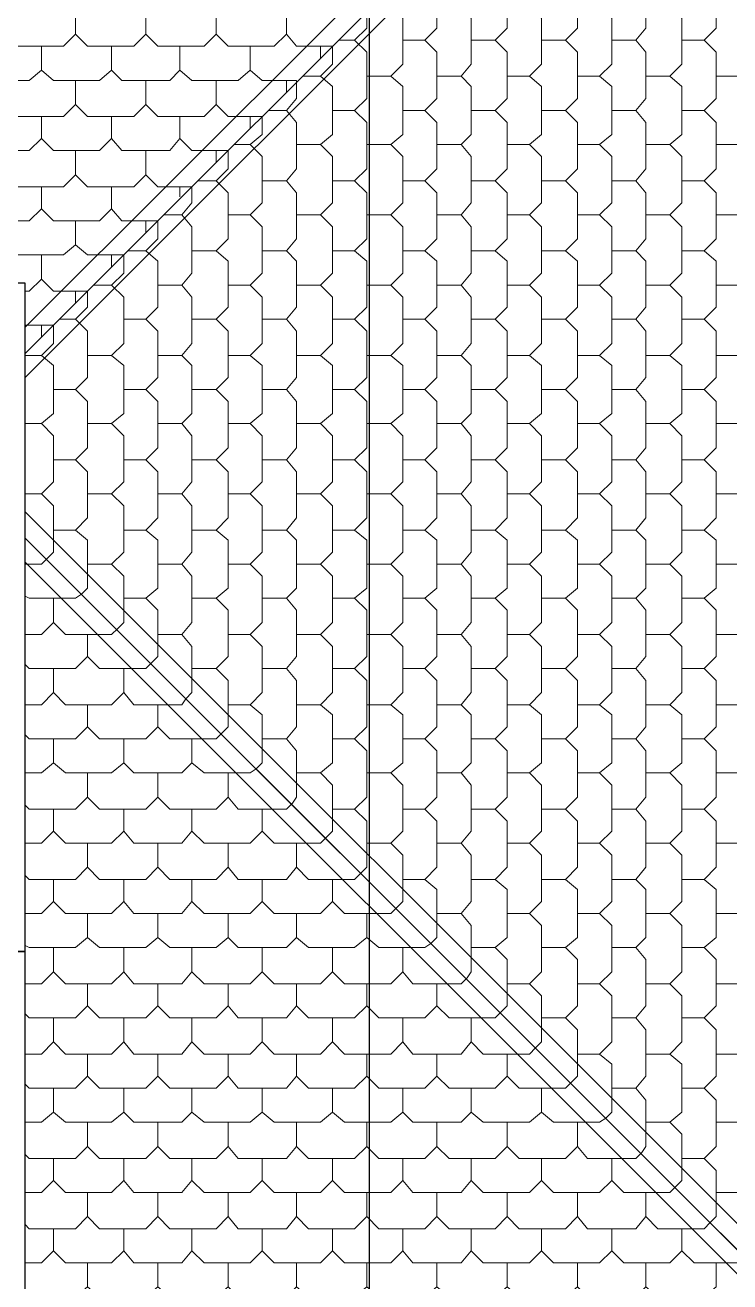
# Model space of a CAD drawing. Header units: millimetres. Extents: x -59 to 47, y 152 to 919.
# Drawn here: x 7.76 to 12.26, y 602.85 to 610.87 of the extents above; entities that cross this region are included whole.
import ezdxf

# ---------------------------------------------------------------- set-up
doc = ezdxf.new("R2010")
doc.units = ezdxf.units.MM
doc.layers.add('PDF_014408$BL-ROOF', color=7, linetype='Continuous')
doc.layers.add('PDF_014408$WA-EXT', color=7, linetype='Continuous')

msp = doc.modelspace()

# ---------------------------------------------------------------- linework, layer by layer
msp.add_line((9.9591, 470.7732), (9.9591, 662.3179))
at = {"layer": 'PDF_014408$BL-ROOF', "lineweight": 9}
for points in [[(-49.6944, 617.6501), (-40.2316, 608.1873), (-32.5383, 608.1873), (-32.5383, 615.7909), (-9.4968, 615.7909), (-9.4968, 609.2259), (7.7619, 609.2259), (7.7619, 608.7771), (16.6349, 617.6501)], [(16.6349, 617.6501), (7.7619, 608.7771), (7.7619, 607.5975), (16.6349, 598.7245)], [(16.6349, 598.7245), (7.7619, 607.5975), (7.7619, 604.9561), (7.7619, 598.7245)]]:
    msp.add_lwpolyline(points, close=True, dxfattribs=at)
for points in [[(7.7619, 608.9438), (16.481, 617.6501)], [(7.7619, 608.6232), (16.6349, 617.4962)], [(10.3136, 610.7774), (10.3905, 610.8543), (10.3905, 611.1492), (10.3136, 611.2262), (10.211, 611.2262)], [(10.7623, 610.7774), (10.8393, 610.8543), (10.8393, 611.1492), (10.7623, 611.2262), (10.6085, 611.2262)], [(11.2111, 610.7774), (11.2881, 610.8543), (11.2881, 611.1492), (11.2111, 611.2262), (11.0573, 611.2262)], [(11.6599, 610.7774), (11.724, 610.8543), (11.724, 611.1492), (11.6599, 611.2262), (11.506, 611.2262)], [(12.0959, 610.7774), (12.1728, 610.8543), (12.1728, 611.1492), (12.0959, 611.2262), (11.9548, 611.2262)], [(9.6468, 611.0338), (9.7237, 610.9569), (9.9417, 610.9569), (9.9417, 610.8543), (9.8648, 610.7774)], [(10.0956, 610.5466), (10.1725, 610.6235), (10.1725, 610.9184), (10.0956, 610.9954), (9.9802, 610.9954)], [(10.5444, 610.5466), (10.6085, 610.6235), (10.6085, 610.9184), (10.5444, 610.9954), (10.3905, 610.9954)], [(10.9803, 610.5466), (11.0573, 610.6235), (11.0573, 610.9184), (10.9803, 610.9954), (10.8393, 610.9954)], [(11.4291, 610.5466), (11.506, 610.6235), (11.506, 610.9184), (11.4291, 610.9954), (11.2881, 610.9954)], [(11.8779, 610.5466), (11.9548, 610.6235), (11.9548, 610.9184), (11.8779, 610.9954), (11.724, 610.9954)], [(7.6337, 610.8158), (7.7107, 610.7389), (8.0056, 610.7389), (8.0825, 610.8158), (8.0825, 610.9569)], [(8.0825, 610.8158), (8.1594, 610.7389), (8.4543, 610.7389), (8.5313, 610.8158), (8.5313, 610.9569)], [(8.5313, 610.8158), (8.6082, 610.7389), (8.9031, 610.7389), (8.9801, 610.8158), (8.9801, 610.9569)], [(8.9801, 610.8158), (9.057, 610.7389), (9.3519, 610.7389), (9.4288, 610.8158), (9.4288, 610.9569)], [(9.4288, 610.8158), (9.4929, 610.7389), (9.7237, 610.7389), (9.7237, 610.6235), (9.6468, 610.5466)], [(9.8648, 610.3286), (9.9417, 610.4055), (9.9417, 610.7004), (9.8648, 610.7774), (9.7622, 610.7774)], [(10.3136, 610.3286), (10.3905, 610.4055), (10.3905, 610.7004), (10.3136, 610.7774), (10.1725, 610.7774)], [(10.7623, 610.3286), (10.8393, 610.4055), (10.8393, 610.7004), (10.7623, 610.7774), (10.6085, 610.7774)], [(11.2111, 610.3286), (11.2881, 610.4055), (11.2881, 610.7004), (11.2111, 610.7774), (11.0573, 610.7774)], [(11.6599, 610.3286), (11.724, 610.4055), (11.724, 610.7004), (11.6599, 610.7774), (11.506, 610.7774)], [(12.0959, 610.3286), (12.1728, 610.4055), (12.1728, 610.7004), (12.0959, 610.7774), (11.9548, 610.7774)], [(7.4157, 610.585), (7.4927, 610.5209), (7.7876, 610.5209), (7.8645, 610.585), (7.8645, 610.7389)], [(7.8645, 610.585), (7.9415, 610.5209), (8.2364, 610.5209), (8.3133, 610.585), (8.3133, 610.7389)], [(8.3133, 610.585), (8.3774, 610.5209), (8.6851, 610.5209), (8.7493, 610.585), (8.7493, 610.7389)], [(8.7493, 610.585), (8.8262, 610.5209), (9.1211, 610.5209), (9.198, 610.585), (9.198, 610.7389)], [(9.6468, 610.662), (9.6468, 610.7389)], [(7.6337, 610.3671), (7.7107, 610.2901), (8.0056, 610.2901), (8.0825, 610.3671), (8.0825, 610.5209)], [(8.0825, 610.3671), (8.1594, 610.2901), (8.4543, 610.2901), (8.5313, 610.3671), (8.5313, 610.5209)], [(8.5313, 610.3671), (8.6082, 610.2901), (8.9031, 610.2901), (8.9801, 610.3671), (8.9801, 610.5209)], [(9.198, 610.585), (9.275, 610.5209), (9.4929, 610.5209), (9.4929, 610.4055), (9.4288, 610.3286)], [(9.4288, 610.444), (9.4288, 610.5209)], [(9.6468, 610.1106), (9.7237, 610.1747), (9.7237, 610.4825), (9.6468, 610.5466), (9.5314, 610.5466)], [(10.0956, 610.1106), (10.1725, 610.1747), (10.1725, 610.4825), (10.0956, 610.5466), (9.9417, 610.5466)], [(10.5444, 610.1106), (10.6085, 610.1747), (10.6085, 610.4825), (10.5444, 610.5466), (10.3905, 610.5466)], [(10.9803, 610.1106), (11.0573, 610.1747), (11.0573, 610.4825), (10.9803, 610.5466), (10.8393, 610.5466)], [(11.4291, 610.1106), (11.506, 610.1747), (11.506, 610.4825), (11.4291, 610.5466), (11.2881, 610.5466)], [(11.8779, 610.1106), (11.9548, 610.1747), (11.9548, 610.4825), (11.8779, 610.5466), (11.724, 610.5466)], [(12.3267, 610.1106), (12.4036, 610.1747), (12.4036, 610.4825), (12.3267, 610.5466), (12.1728, 610.5466)], [(8.9801, 610.3671), (9.057, 610.2901), (9.275, 610.2901), (9.275, 610.1747), (9.198, 610.1106)], [(7.4157, 610.1491), (7.4927, 610.0722), (7.7876, 610.0722), (7.8645, 610.1491), (7.8645, 610.2901)], [(7.8645, 610.1491), (7.9415, 610.0722), (8.2364, 610.0722), (8.3133, 610.1491), (8.3133, 610.2901)], [(8.3133, 610.1491), (8.3774, 610.0722), (8.6851, 610.0722), (8.7493, 610.1491), (8.7493, 610.2901)], [(9.198, 610.2132), (9.198, 610.2901)], [(9.4288, 609.8798), (9.4929, 609.9568), (9.4929, 610.2517), (9.4288, 610.3286), (9.3134, 610.3286)], [(9.8648, 609.8798), (9.9417, 609.9568), (9.9417, 610.2517), (9.8648, 610.3286), (9.7237, 610.3286)], [(10.3136, 609.8798), (10.3905, 609.9568), (10.3905, 610.2517), (10.3136, 610.3286), (10.1725, 610.3286)], [(10.7623, 609.8798), (10.8393, 609.9568), (10.8393, 610.2517), (10.7623, 610.3286), (10.6085, 610.3286)], [(11.2111, 609.8798), (11.2881, 609.9568), (11.2881, 610.2517), (11.2111, 610.3286), (11.0573, 610.3286)], [(11.6599, 609.8798), (11.724, 609.9568), (11.724, 610.2517), (11.6599, 610.3286), (11.506, 610.3286)], [(12.0959, 609.8798), (12.1728, 609.9568), (12.1728, 610.2517), (12.0959, 610.3286), (11.9548, 610.3286)], [(8.7493, 610.1491), (8.8262, 610.0722), (9.057, 610.0722), (9.057, 609.9568), (8.9801, 609.8798)], [(9.198, 609.6618), (9.275, 609.7388), (9.275, 610.0337), (9.198, 610.1106), (9.0955, 610.1106)], [(9.6468, 609.6618), (9.7237, 609.7388), (9.7237, 610.0337), (9.6468, 610.1106), (9.4929, 610.1106)], [(10.0956, 609.6618), (10.1725, 609.7388), (10.1725, 610.0337), (10.0956, 610.1106), (9.9417, 610.1106)], [(10.5444, 609.6618), (10.6085, 609.7388), (10.6085, 610.0337), (10.5444, 610.1106), (10.3905, 610.1106)], [(10.9803, 609.6618), (11.0573, 609.7388), (11.0573, 610.0337), (10.9803, 610.1106), (10.8393, 610.1106)], [(11.4291, 609.6618), (11.506, 609.7388), (11.506, 610.0337), (11.4291, 610.1106), (11.2881, 610.1106)], [(11.8779, 609.6618), (11.9548, 609.7388), (11.9548, 610.0337), (11.8779, 610.1106), (11.724, 610.1106)], [(12.3267, 609.6618), (12.4036, 609.7388), (12.4036, 610.0337), (12.3267, 610.1106), (12.1728, 610.1106)], [(7.6337, 609.9183), (7.7107, 609.8414), (8.0056, 609.8414), (8.0825, 609.9183), (8.0825, 610.0722)], [(8.0825, 609.9183), (8.1594, 609.8414), (8.4543, 609.8414), (8.5313, 609.9183), (8.5313, 610.0722)], [(8.9801, 609.9952), (8.9801, 610.0722)], [(8.5313, 609.9183), (8.6082, 609.8414), (8.8262, 609.8414), (8.8262, 609.7388), (8.7621, 609.6618)], [(8.9801, 609.431), (9.057, 609.508), (9.057, 609.8029), (8.9801, 609.8798), (8.8647, 609.8798)], [(9.4288, 609.431), (9.4929, 609.508), (9.4929, 609.8029), (9.4288, 609.8798), (9.275, 609.8798)], [(9.8648, 609.431), (9.9417, 609.508), (9.9417, 609.8029), (9.8648, 609.8798), (9.7237, 609.8798)], [(10.3136, 609.431), (10.3905, 609.508), (10.3905, 609.8029), (10.3136, 609.8798), (10.1725, 609.8798)], [(10.7623, 609.431), (10.8393, 609.508), (10.8393, 609.8029), (10.7623, 609.8798), (10.6085, 609.8798)], [(11.2111, 609.431), (11.2881, 609.508), (11.2881, 609.8029), (11.2111, 609.8798), (11.0573, 609.8798)], [(11.6599, 609.431), (11.724, 609.508), (11.724, 609.8029), (11.6599, 609.8798), (11.506, 609.8798)], [(12.0959, 609.431), (12.1728, 609.508), (12.1728, 609.8029), (12.0959, 609.8798), (11.9548, 609.8798)], [(7.4157, 609.7003), (7.4927, 609.6234), (7.7876, 609.6234), (7.8645, 609.7003), (7.8645, 609.8414)], [(7.8645, 609.7003), (7.9415, 609.6234), (8.2364, 609.6234), (8.3133, 609.7003), (8.3133, 609.8414)], [(8.7493, 609.7772), (8.7493, 609.8414)], [(8.3133, 609.7003), (8.3774, 609.6234), (8.6082, 609.6234), (8.6082, 609.508), (8.5313, 609.431)], [(8.7621, 609.2131), (8.8262, 609.29), (8.8262, 609.5849), (8.7621, 609.6618), (8.6467, 609.6618)], [(9.198, 609.2131), (9.275, 609.29), (9.275, 609.5849), (9.198, 609.6618), (9.057, 609.6618)], [(9.6468, 609.2131), (9.7237, 609.29), (9.7237, 609.5849), (9.6468, 609.6618), (9.4929, 609.6618)], [(10.0956, 609.2131), (10.1725, 609.29), (10.1725, 609.5849), (10.0956, 609.6618), (9.9417, 609.6618)], [(10.5444, 609.2131), (10.6085, 609.29), (10.6085, 609.5849), (10.5444, 609.6618), (10.3905, 609.6618)], [(10.9803, 609.2131), (11.0573, 609.29), (11.0573, 609.5849), (10.9803, 609.6618), (10.8393, 609.6618)], [(11.4291, 609.2131), (11.506, 609.29), (11.506, 609.5849), (11.4291, 609.6618), (11.2881, 609.6618)], [(11.8779, 609.2131), (11.9548, 609.29), (11.9548, 609.5849), (11.8779, 609.6618), (11.724, 609.6618)], [(12.3267, 609.2131), (12.4036, 609.29), (12.4036, 609.5849), (12.3267, 609.6618), (12.1728, 609.6618)], [(7.6337, 609.4695), (7.7107, 609.4054), (8.0056, 609.4054), (8.0825, 609.4695), (8.0825, 609.6234)], [(8.5313, 609.5464), (8.5313, 609.6234)], [(8.0825, 609.4695), (8.1594, 609.4054), (8.3902, 609.4054), (8.3902, 609.29), (8.3133, 609.2131)], [(7.7619, 609.1746), (7.7876, 609.1746), (7.8645, 609.2515), (7.8645, 609.4054)], [(8.3133, 609.3285), (8.3133, 609.4054)], [(8.5313, 608.9951), (8.6082, 609.072), (8.6082, 609.3669), (8.5313, 609.431), (8.4159, 609.431)], [(8.9801, 608.9951), (9.057, 609.072), (9.057, 609.3669), (8.9801, 609.431), (8.8262, 609.431)], [(9.4288, 608.9951), (9.4929, 609.072), (9.4929, 609.3669), (9.4288, 609.431), (9.275, 609.431)], [(9.8648, 608.9951), (9.9417, 609.072), (9.9417, 609.3669), (9.8648, 609.431), (9.7237, 609.431)], [(10.3136, 608.9951), (10.3905, 609.072), (10.3905, 609.3669), (10.3136, 609.431), (10.1725, 609.431)], [(10.7623, 608.9951), (10.8393, 609.072), (10.8393, 609.3669), (10.7623, 609.431), (10.6085, 609.431)], [(11.2111, 608.9951), (11.2881, 609.072), (11.2881, 609.3669), (11.2111, 609.431), (11.0573, 609.431)], [(11.6599, 608.9951), (11.724, 609.072), (11.724, 609.3669), (11.6599, 609.431), (11.506, 609.431)], [(12.0959, 608.9951), (12.1728, 609.072), (12.1728, 609.3669), (12.0959, 609.431), (11.9548, 609.431)], [(7.8645, 609.2515), (7.9415, 609.1746), (8.1594, 609.1746), (8.1594, 609.072), (8.0825, 608.9951)], [(8.0825, 609.0977), (8.0825, 609.1746)], [(8.3133, 608.7643), (8.3902, 608.8412), (8.3902, 609.1361), (8.3133, 609.2131), (8.1979, 609.2131)], [(8.7621, 608.7643), (8.8262, 608.8412), (8.8262, 609.1361), (8.7621, 609.2131), (8.6082, 609.2131)], [(9.198, 608.7643), (9.275, 608.8412), (9.275, 609.1361), (9.198, 609.2131), (9.057, 609.2131)], [(9.6468, 608.7643), (9.7237, 608.8412), (9.7237, 609.1361), (9.6468, 609.2131), (9.4929, 609.2131)], [(10.0956, 608.7643), (10.1725, 608.8412), (10.1725, 609.1361), (10.0956, 609.2131), (9.9417, 609.2131)], [(10.5444, 608.7643), (10.6085, 608.8412), (10.6085, 609.1361), (10.5444, 609.2131), (10.3905, 609.2131)], [(10.9803, 608.7643), (11.0573, 608.8412), (11.0573, 609.1361), (10.9803, 609.2131), (10.8393, 609.2131)], [(11.4291, 608.7643), (11.506, 608.8412), (11.506, 609.1361), (11.4291, 609.2131), (11.2881, 609.2131)], [(11.8779, 608.7643), (11.9548, 608.8412), (11.9548, 609.1361), (11.8779, 609.2131), (11.724, 609.2131)], [(12.3267, 608.7643), (12.4036, 608.8412), (12.4036, 609.1361), (12.3267, 609.2131), (12.1728, 609.2131)], [(8.0825, 608.5463), (8.1594, 608.6232), (8.1594, 608.9182), (8.0825, 608.9951), (7.9799, 608.9951)], [(8.5313, 608.5463), (8.6082, 608.6232), (8.6082, 608.9182), (8.5313, 608.9951), (8.3902, 608.9951)], [(8.9801, 608.5463), (9.057, 608.6232), (9.057, 608.9182), (8.9801, 608.9951), (8.8262, 608.9951)], [(9.4288, 608.5463), (9.4929, 608.6232), (9.4929, 608.9182), (9.4288, 608.9951), (9.275, 608.9951)], [(9.8648, 608.5463), (9.9417, 608.6232), (9.9417, 608.9182), (9.8648, 608.9951), (9.7237, 608.9951)], [(10.3136, 608.5463), (10.3905, 608.6232), (10.3905, 608.9182), (10.3136, 608.9951), (10.1725, 608.9951)], [(10.7623, 608.5463), (10.8393, 608.6232), (10.8393, 608.9182), (10.7623, 608.9951), (10.6085, 608.9951)], [(11.2111, 608.5463), (11.2881, 608.6232), (11.2881, 608.9182), (11.2111, 608.9951), (11.0573, 608.9951)], [(11.6599, 608.5463), (11.724, 608.6232), (11.724, 608.9182), (11.6599, 608.9951), (11.506, 608.9951)], [(12.0959, 608.5463), (12.1728, 608.6232), (12.1728, 608.9182), (12.0959, 608.9951), (11.9548, 608.9951)], [(7.7619, 608.9566), (7.9415, 608.9566), (7.9415, 608.8412), (7.8645, 608.7643)], [(7.8645, 608.8797), (7.8645, 608.9566)], [(7.8645, 608.3283), (7.9415, 608.3924), (7.9415, 608.7002), (7.8645, 608.7643), (7.7619, 608.7643)], [(8.3133, 608.3283), (8.3902, 608.3924), (8.3902, 608.7002), (8.3133, 608.7643), (8.1594, 608.7643)], [(8.7621, 608.3283), (8.8262, 608.3924), (8.8262, 608.7002), (8.7621, 608.7643), (8.6082, 608.7643)], [(9.198, 608.3283), (9.275, 608.3924), (9.275, 608.7002), (9.198, 608.7643), (9.057, 608.7643)], [(9.6468, 608.3283), (9.7237, 608.3924), (9.7237, 608.7002), (9.6468, 608.7643), (9.4929, 608.7643)], [(10.0956, 608.3283), (10.1725, 608.3924), (10.1725, 608.7002), (10.0956, 608.7643), (9.9417, 608.7643)], [(10.5444, 608.3283), (10.6085, 608.3924), (10.6085, 608.7002), (10.5444, 608.7643), (10.3905, 608.7643)], [(10.9803, 608.3283), (11.0573, 608.3924), (11.0573, 608.7002), (10.9803, 608.7643), (10.8393, 608.7643)], [(11.4291, 608.3283), (11.506, 608.3924), (11.506, 608.7002), (11.4291, 608.7643), (11.2881, 608.7643)], [(11.8779, 608.3283), (11.9548, 608.3924), (11.9548, 608.7002), (11.8779, 608.7643), (11.724, 608.7643)], [(12.3267, 608.3283), (12.4036, 608.3924), (12.4036, 608.7002), (12.3267, 608.7643), (12.1728, 608.7643)], [(8.0825, 608.0975), (8.1594, 608.1745), (8.1594, 608.4694), (8.0825, 608.5463), (7.9415, 608.5463)], [(8.5313, 608.0975), (8.6082, 608.1745), (8.6082, 608.4694), (8.5313, 608.5463), (8.3902, 608.5463)], [(8.9801, 608.0975), (9.057, 608.1745), (9.057, 608.4694), (8.9801, 608.5463), (8.8262, 608.5463)], [(9.4288, 608.0975), (9.4929, 608.1745), (9.4929, 608.4694), (9.4288, 608.5463), (9.275, 608.5463)], [(9.8648, 608.0975), (9.9417, 608.1745), (9.9417, 608.4694), (9.8648, 608.5463), (9.7237, 608.5463)], [(10.3136, 608.0975), (10.3905, 608.1745), (10.3905, 608.4694), (10.3136, 608.5463), (10.1725, 608.5463)], [(10.7623, 608.0975), (10.8393, 608.1745), (10.8393, 608.4694), (10.7623, 608.5463), (10.6085, 608.5463)], [(11.2111, 608.0975), (11.2881, 608.1745), (11.2881, 608.4694), (11.2111, 608.5463), (11.0573, 608.5463)], [(11.6599, 608.0975), (11.724, 608.1745), (11.724, 608.4694), (11.6599, 608.5463), (11.506, 608.5463)], [(12.0959, 608.0975), (12.1728, 608.1745), (12.1728, 608.4694), (12.0959, 608.5463), (11.9548, 608.5463)], [(7.8645, 607.8796), (7.9415, 607.9565), (7.9415, 608.2514), (7.8645, 608.3283), (7.7619, 608.3283)], [(8.3133, 607.8796), (8.3902, 607.9565), (8.3902, 608.2514), (8.3133, 608.3283), (8.1594, 608.3283)], [(8.7621, 607.8796), (8.8262, 607.9565), (8.8262, 608.2514), (8.7621, 608.3283), (8.6082, 608.3283)], [(9.198, 607.8796), (9.275, 607.9565), (9.275, 608.2514), (9.198, 608.3283), (9.057, 608.3283)], [(9.6468, 607.8796), (9.7237, 607.9565), (9.7237, 608.2514), (9.6468, 608.3283), (9.4929, 608.3283)], [(10.0956, 607.8796), (10.1725, 607.9565), (10.1725, 608.2514), (10.0956, 608.3283), (9.9417, 608.3283)], [(10.5444, 607.8796), (10.6085, 607.9565), (10.6085, 608.2514), (10.5444, 608.3283), (10.3905, 608.3283)], [(10.9803, 607.8796), (11.0573, 607.9565), (11.0573, 608.2514), (10.9803, 608.3283), (10.8393, 608.3283)], [(11.4291, 607.8796), (11.506, 607.9565), (11.506, 608.2514), (11.4291, 608.3283), (11.2881, 608.3283)], [(11.8779, 607.8796), (11.9548, 607.9565), (11.9548, 608.2514), (11.8779, 608.3283), (11.724, 608.3283)], [(12.3267, 607.8796), (12.4036, 607.9565), (12.4036, 608.2514), (12.3267, 608.3283), (12.1728, 608.3283)], [(8.0825, 607.6488), (8.1594, 607.7257), (8.1594, 608.0206), (8.0825, 608.0975), (7.9415, 608.0975)], [(8.5313, 607.6488), (8.6082, 607.7257), (8.6082, 608.0206), (8.5313, 608.0975), (8.3902, 608.0975)], [(8.9801, 607.6488), (9.057, 607.7257), (9.057, 608.0206), (8.9801, 608.0975), (8.8262, 608.0975)], [(9.4288, 607.6488), (9.4929, 607.7257), (9.4929, 608.0206), (9.4288, 608.0975), (9.275, 608.0975)], [(9.8648, 607.6488), (9.9417, 607.7257), (9.9417, 608.0206), (9.8648, 608.0975), (9.7237, 608.0975)], [(10.3136, 607.6488), (10.3905, 607.7257), (10.3905, 608.0206), (10.3136, 608.0975), (10.1725, 608.0975)], [(10.7623, 607.6488), (10.8393, 607.7257), (10.8393, 608.0206), (10.7623, 608.0975), (10.6085, 608.0975)], [(11.2111, 607.6488), (11.2881, 607.7257), (11.2881, 608.0206), (11.2111, 608.0975), (11.0573, 608.0975)], [(11.6599, 607.6488), (11.724, 607.7257), (11.724, 608.0206), (11.6599, 608.0975), (11.506, 608.0975)], [(12.0959, 607.6488), (12.1728, 607.7257), (12.1728, 608.0206), (12.0959, 608.0975), (11.9548, 608.0975)], [(7.7619, 607.4308), (7.8645, 607.4308), (7.903, 607.4692), (7.9415, 607.5077), (7.9415, 607.8026), (7.8645, 607.8796), (7.7619, 607.8796)], [(8.3133, 607.4308), (8.3902, 607.5077), (8.3902, 607.8026), (8.3133, 607.8796), (8.1594, 607.8796)], [(8.7621, 607.4308), (8.8262, 607.5077), (8.8262, 607.8026), (8.7621, 607.8796), (8.6082, 607.8796)], [(9.198, 607.4308), (9.275, 607.5077), (9.275, 607.8026), (9.198, 607.8796), (9.057, 607.8796)], [(9.6468, 607.4308), (9.7237, 607.5077), (9.7237, 607.8026), (9.6468, 607.8796), (9.4929, 607.8796)], [(10.0956, 607.4308), (10.1725, 607.5077), (10.1725, 607.8026), (10.0956, 607.8796), (9.9417, 607.8796)], [(10.5444, 607.4308), (10.6085, 607.5077), (10.6085, 607.8026), (10.5444, 607.8796), (10.3905, 607.8796)], [(10.9803, 607.4308), (11.0573, 607.5077), (11.0573, 607.8026), (10.9803, 607.8796), (10.8393, 607.8796)], [(11.4291, 607.4308), (11.506, 607.5077), (11.506, 607.8026), (11.4291, 607.8796), (11.2881, 607.8796)], [(11.8779, 607.4308), (11.9548, 607.5077), (11.9548, 607.8026), (11.8779, 607.8796), (11.724, 607.8796)], [(12.3267, 607.4308), (12.4036, 607.5077), (12.4036, 607.8026), (12.3267, 607.8796), (12.1728, 607.8796)], [(7.7619, 607.7642), (16.6349, 598.8912)], [(7.7619, 607.2256), (7.7876, 607.2128), (8.0825, 607.2128), (8.121, 607.2384), (8.1594, 607.2769), (8.1594, 607.5846), (8.0825, 607.6488), (7.9415, 607.6488)], [(8.5313, 607.2128), (8.6082, 607.2769), (8.6082, 607.5846), (8.5313, 607.6488), (8.3902, 607.6488)], [(8.9801, 607.2128), (9.057, 607.2769), (9.057, 607.5846), (8.9801, 607.6488), (8.8262, 607.6488)], [(9.4288, 607.2128), (9.4929, 607.2769), (9.4929, 607.5846), (9.4288, 607.6488), (9.275, 607.6488)], [(9.8648, 607.2128), (9.9417, 607.2769), (9.9417, 607.5846), (9.8648, 607.6488), (9.7237, 607.6488)], [(10.3136, 607.2128), (10.3905, 607.2769), (10.3905, 607.5846), (10.3136, 607.6488), (10.1725, 607.6488)], [(10.7623, 607.2128), (10.8393, 607.2769), (10.8393, 607.5846), (10.7623, 607.6488), (10.6085, 607.6488)], [(11.2111, 607.2128), (11.2881, 607.2769), (11.2881, 607.5846), (11.2111, 607.6488), (11.0573, 607.6488)], [(11.6599, 607.2128), (11.724, 607.2769), (11.724, 607.5846), (11.6599, 607.6488), (11.506, 607.6488)], [(12.0959, 607.2128), (12.1728, 607.2769), (12.1728, 607.5846), (12.0959, 607.6488), (11.9548, 607.6488)], [(15.8143, 599.5451), (7.7619, 607.5975)], [(7.7619, 607.4436), (16.481, 598.7245)], [(7.9415, 607.0589), (8.0184, 606.982), (8.3133, 606.982), (8.3518, 607.0205), (8.3902, 607.0589), (8.3902, 607.3538), (8.3133, 607.4308), (8.1594, 607.4308)], [(8.7621, 606.982), (8.8262, 607.0589), (8.8262, 607.3538), (8.7621, 607.4308), (8.6082, 607.4308)], [(9.198, 606.982), (9.275, 607.0589), (9.275, 607.3538), (9.198, 607.4308), (9.057, 607.4308)], [(9.6468, 606.982), (9.7237, 607.0589), (9.7237, 607.3538), (9.6468, 607.4308), (9.4929, 607.4308)], [(10.0956, 606.982), (10.1725, 607.0589), (10.1725, 607.3538), (10.0956, 607.4308), (9.9417, 607.4308)], [(10.5444, 606.982), (10.6085, 607.0589), (10.6085, 607.3538), (10.5444, 607.4308), (10.3905, 607.4308)], [(10.9803, 606.982), (11.0573, 607.0589), (11.0573, 607.3538), (10.9803, 607.4308), (10.8393, 607.4308)], [(11.4291, 606.982), (11.506, 607.0589), (11.506, 607.3538), (11.4291, 607.4308), (11.2881, 607.4308)], [(11.8779, 606.982), (11.9548, 607.0589), (11.9548, 607.3538), (11.8779, 607.4308), (11.724, 607.4308)], [(12.3267, 606.982), (12.4036, 607.0589), (12.4036, 607.3538), (12.3267, 607.4308), (12.1728, 607.4308)], [(7.7619, 606.982), (7.8645, 606.982), (7.9415, 607.0589), (7.9415, 607.2128)], [(8.1594, 606.841), (8.2364, 606.764), (8.5313, 606.764), (8.5697, 606.8025), (8.6082, 606.841), (8.6082, 607.1359), (8.5313, 607.2128), (8.3902, 607.2128)], [(8.9801, 606.764), (9.057, 606.841), (9.057, 607.1359), (8.9801, 607.2128), (8.8262, 607.2128)], [(9.4288, 606.764), (9.4929, 606.841), (9.4929, 607.1359), (9.4288, 607.2128), (9.275, 607.2128)], [(9.8648, 606.764), (9.9417, 606.841), (9.9417, 607.1359), (9.8648, 607.2128), (9.7237, 607.2128)], [(10.3136, 606.764), (10.3905, 606.841), (10.3905, 607.1359), (10.3136, 607.2128), (10.1725, 607.2128)], [(10.7623, 606.764), (10.8393, 606.841), (10.8393, 607.1359), (10.7623, 607.2128), (10.6085, 607.2128)], [(11.2111, 606.764), (11.2881, 606.841), (11.2881, 607.1359), (11.2111, 607.2128), (11.0573, 607.2128)], [(11.6599, 606.764), (11.724, 606.841), (11.724, 607.1359), (11.6599, 607.2128), (11.506, 607.2128)], [(12.0959, 606.764), (12.1728, 606.841), (12.1728, 607.1359), (12.0959, 607.2128), (11.9548, 607.2128)], [(7.7619, 606.7897), (7.7876, 606.764), (8.0825, 606.764), (8.1594, 606.841), (8.1594, 606.982)], [(8.3902, 606.6102), (8.4543, 606.5332), (8.7621, 606.5332), (8.7877, 606.5717), (8.8262, 606.6102), (8.8262, 606.9051), (8.7621, 606.982), (8.6082, 606.982)], [(9.198, 606.5332), (9.275, 606.6102), (9.275, 606.9051), (9.198, 606.982), (9.057, 606.982)], [(9.6468, 606.5332), (9.7237, 606.6102), (9.7237, 606.9051), (9.6468, 606.982), (9.4929, 606.982)], [(10.0956, 606.5332), (10.1725, 606.6102), (10.1725, 606.9051), (10.0956, 606.982), (9.9417, 606.982)], [(10.5444, 606.5332), (10.6085, 606.6102), (10.6085, 606.9051), (10.5444, 606.982), (10.3905, 606.982)], [(10.9803, 606.5332), (11.0573, 606.6102), (11.0573, 606.9051), (10.9803, 606.982), (10.8393, 606.982)], [(11.4291, 606.5332), (11.506, 606.6102), (11.506, 606.9051), (11.4291, 606.982), (11.2881, 606.982)], [(11.8779, 606.5332), (11.9548, 606.6102), (11.9548, 606.9051), (11.8779, 606.982), (11.724, 606.982)], [(12.3267, 606.5332), (12.4036, 606.6102), (12.4036, 606.9051), (12.3267, 606.982), (12.1728, 606.982)], [(7.7619, 606.5332), (7.8645, 606.5332), (7.9415, 606.6102), (7.9415, 606.764)], [(7.9415, 606.6102), (8.0184, 606.5332), (8.3133, 606.5332), (8.3902, 606.6102), (8.3902, 606.764)], [(8.6082, 606.3922), (8.6851, 606.3152), (8.9801, 606.3152), (9.0185, 606.3537), (9.057, 606.3922), (9.057, 606.6871), (8.9801, 606.764), (8.8262, 606.764)], [(9.4288, 606.3152), (9.4929, 606.3922), (9.4929, 606.6871), (9.4288, 606.764), (9.275, 606.764)], [(9.8648, 606.3152), (9.9417, 606.3922), (9.9417, 606.6871), (9.8648, 606.764), (9.7237, 606.764)], [(10.3136, 606.3152), (10.3905, 606.3922), (10.3905, 606.6871), (10.3136, 606.764), (10.1725, 606.764)], [(10.7623, 606.3152), (10.8393, 606.3922), (10.8393, 606.6871), (10.7623, 606.764), (10.6085, 606.764)], [(11.2111, 606.3152), (11.2881, 606.3922), (11.2881, 606.6871), (11.2111, 606.764), (11.0573, 606.764)], [(11.6599, 606.3152), (11.724, 606.3922), (11.724, 606.6871), (11.6599, 606.764), (11.506, 606.764)], [(12.0959, 606.3152), (12.1728, 606.3922), (12.1728, 606.6871), (12.0959, 606.764), (11.9548, 606.764)], [(7.7619, 606.3409), (7.7876, 606.3152), (8.0825, 606.3152), (8.1594, 606.3922), (8.1594, 606.5332)], [(8.1594, 606.3922), (8.2364, 606.3152), (8.5313, 606.3152), (8.6082, 606.3922), (8.6082, 606.5332)], [(8.8262, 606.1614), (8.9031, 606.0973), (9.198, 606.0973), (9.2365, 606.1229), (9.275, 606.1614), (9.275, 606.4691), (9.198, 606.5332), (9.057, 606.5332)], [(9.6468, 606.0973), (9.7237, 606.1614), (9.7237, 606.4691), (9.6468, 606.5332), (9.4929, 606.5332)], [(10.0956, 606.0973), (10.1725, 606.1614), (10.1725, 606.4691), (10.0956, 606.5332), (9.9417, 606.5332)], [(10.5444, 606.0973), (10.6085, 606.1614), (10.6085, 606.4691), (10.5444, 606.5332), (10.3905, 606.5332)], [(10.9803, 606.0973), (11.0573, 606.1614), (11.0573, 606.4691), (10.9803, 606.5332), (10.8393, 606.5332)], [(11.4291, 606.0973), (11.506, 606.1614), (11.506, 606.4691), (11.4291, 606.5332), (11.2881, 606.5332)], [(11.8779, 606.0973), (11.9548, 606.1614), (11.9548, 606.4691), (11.8779, 606.5332), (11.724, 606.5332)], [(12.3267, 606.0973), (12.4036, 606.1614), (12.4036, 606.4691), (12.3267, 606.5332), (12.1728, 606.5332)], [(7.7619, 606.0973), (7.8645, 606.0973), (7.9415, 606.1614), (7.9415, 606.3152)], [(7.9415, 606.1614), (8.0184, 606.0973), (8.3133, 606.0973), (8.3902, 606.1614), (8.3902, 606.3152)], [(8.3902, 606.1614), (8.4543, 606.0973), (8.7621, 606.0973), (8.8262, 606.1614), (8.8262, 606.3152)], [(9.057, 605.9434), (9.1211, 605.8665), (9.4288, 605.8665), (9.4673, 605.9049), (9.4929, 605.9434), (9.4929, 606.2383), (9.4288, 606.3152), (9.275, 606.3152)], [(9.8648, 605.8665), (9.9417, 605.9434), (9.9417, 606.2383), (9.8648, 606.3152), (9.7237, 606.3152)], [(10.3136, 605.8665), (10.3905, 605.9434), (10.3905, 606.2383), (10.3136, 606.3152), (10.1725, 606.3152)], [(10.7623, 605.8665), (10.8393, 605.9434), (10.8393, 606.2383), (10.7623, 606.3152), (10.6085, 606.3152)], [(11.2111, 605.8665), (11.2881, 605.9434), (11.2881, 606.2383), (11.2111, 606.3152), (11.0573, 606.3152)], [(11.6599, 605.8665), (11.724, 605.9434), (11.724, 606.2383), (11.6599, 606.3152), (11.506, 606.3152)], [(12.0959, 605.8665), (12.1728, 605.9434), (12.1728, 606.2383), (12.0959, 606.3152), (11.9548, 606.3152)], [(7.7619, 605.8921), (7.7876, 605.8665), (8.0825, 605.8665), (8.1594, 605.9434), (8.1594, 606.0973)], [(8.1594, 605.9434), (8.2364, 605.8665), (8.5313, 605.8665), (8.6082, 605.9434), (8.6082, 606.0973)], [(8.6082, 605.9434), (8.6851, 605.8665), (8.9801, 605.8665), (9.057, 605.9434), (9.057, 606.0973)], [(9.275, 605.7254), (9.3519, 605.6485), (9.6468, 605.6485), (9.6853, 605.687), (9.7237, 605.7254), (9.7237, 606.0203), (9.6468, 606.0973), (9.4929, 606.0973)], [(10.0956, 605.6485), (10.1725, 605.7254), (10.1725, 606.0203), (10.0956, 606.0973), (9.9417, 606.0973)], [(10.5444, 605.6485), (10.6085, 605.7254), (10.6085, 606.0203), (10.5444, 606.0973), (10.3905, 606.0973)], [(10.9803, 605.6485), (11.0573, 605.7254), (11.0573, 606.0203), (10.9803, 606.0973), (10.8393, 606.0973)], [(11.4291, 605.6485), (11.506, 605.7254), (11.506, 606.0203), (11.4291, 606.0973), (11.2881, 606.0973)], [(11.8779, 605.6485), (11.9548, 605.7254), (11.9548, 606.0203), (11.8779, 606.0973), (11.724, 606.0973)], [(12.3267, 605.6485), (12.4036, 605.7254), (12.4036, 606.0203), (12.3267, 606.0973), (12.1728, 606.0973)], [(7.7619, 605.6485), (7.8645, 605.6485), (7.9415, 605.7254), (7.9415, 605.8665)], [(7.9415, 605.7254), (8.0184, 605.6485), (8.3133, 605.6485), (8.3902, 605.7254), (8.3902, 605.8665)], [(8.3902, 605.7254), (8.4543, 605.6485), (8.7621, 605.6485), (8.8262, 605.7254), (8.8262, 605.8665)], [(8.8262, 605.7254), (8.9031, 605.6485), (9.198, 605.6485), (9.275, 605.7254), (9.275, 605.8665)], [(9.4929, 605.4946), (9.5699, 605.4177), (9.8648, 605.4177), (9.9033, 605.4562), (9.9417, 605.4946), (9.9417, 605.7895), (9.8648, 605.8665), (9.7237, 605.8665)], [(10.3136, 605.4177), (10.3905, 605.4946), (10.3905, 605.7895), (10.3136, 605.8665), (10.1725, 605.8665)], [(10.7623, 605.4177), (10.8393, 605.4946), (10.8393, 605.7895), (10.7623, 605.8665), (10.6085, 605.8665)], [(11.2111, 605.4177), (11.2881, 605.4946), (11.2881, 605.7895), (11.2111, 605.8665), (11.0573, 605.8665)], [(11.6599, 605.4177), (11.724, 605.4946), (11.724, 605.7895), (11.6599, 605.8665), (11.506, 605.8665)], [(12.0959, 605.4177), (12.1728, 605.4946), (12.1728, 605.7895), (12.0959, 605.8665), (11.9548, 605.8665)], [(7.7619, 605.4433), (7.7876, 605.4177), (8.0825, 605.4177), (8.1594, 605.4946), (8.1594, 605.6485)], [(8.1594, 605.4946), (8.2364, 605.4177), (8.5313, 605.4177), (8.6082, 605.4946), (8.6082, 605.6485)], [(8.6082, 605.4946), (8.6851, 605.4177), (8.9801, 605.4177), (9.057, 605.4946), (9.057, 605.6485)], [(9.057, 605.4946), (9.1211, 605.4177), (9.4288, 605.4177), (9.4929, 605.4946), (9.4929, 605.6485)], [(9.7237, 605.2766), (9.8007, 605.1997), (10.0956, 605.1997), (10.1341, 605.2382), (10.1725, 605.2766), (10.1725, 605.5716), (10.0956, 605.6485), (9.9417, 605.6485)], [(10.5444, 605.1997), (10.6085, 605.2766), (10.6085, 605.5716), (10.5444, 605.6485), (10.3905, 605.6485)], [(10.9803, 605.1997), (11.0573, 605.2766), (11.0573, 605.5716), (10.9803, 605.6485), (10.8393, 605.6485)], [(11.4291, 605.1997), (11.506, 605.2766), (11.506, 605.5716), (11.4291, 605.6485), (11.2881, 605.6485)], [(11.8779, 605.1997), (11.9548, 605.2766), (11.9548, 605.5716), (11.8779, 605.6485), (11.724, 605.6485)], [(12.3267, 605.1997), (12.4036, 605.2766), (12.4036, 605.5716), (12.3267, 605.6485), (12.1728, 605.6485)], [(7.7619, 605.1997), (7.8645, 605.1997), (7.9415, 605.2766), (7.9415, 605.4177)], [(7.9415, 605.2766), (8.0184, 605.1997), (8.3133, 605.1997), (8.3902, 605.2766), (8.3902, 605.4177)], [(8.3902, 605.2766), (8.4543, 605.1997), (8.7621, 605.1997), (8.8262, 605.2766), (8.8262, 605.4177)], [(8.8262, 605.2766), (8.9031, 605.1997), (9.198, 605.1997), (9.275, 605.2766), (9.275, 605.4177)], [(9.275, 605.2766), (9.3519, 605.1997), (9.6468, 605.1997), (9.7237, 605.2766), (9.7237, 605.4177)], [(9.9417, 605.0458), (10.0187, 604.9817), (10.3136, 604.9817), (10.352, 605.0074), (10.3905, 605.0458), (10.3905, 605.3536), (10.3136, 605.4177), (10.1725, 605.4177)], [(10.7623, 604.9817), (10.8393, 605.0458), (10.8393, 605.3536), (10.7623, 605.4177), (10.6085, 605.4177)], [(11.2111, 604.9817), (11.2881, 605.0458), (11.2881, 605.3536), (11.2111, 605.4177), (11.0573, 605.4177)], [(11.6599, 604.9817), (11.724, 605.0458), (11.724, 605.3536), (11.6599, 605.4177), (11.506, 605.4177)], [(12.0959, 604.9817), (12.1728, 605.0458), (12.1728, 605.3536), (12.0959, 605.4177), (11.9548, 605.4177)], [(7.7619, 604.9946), (7.7876, 604.9817), (8.0825, 604.9817), (8.1594, 605.0458), (8.1594, 605.1997)], [(8.1594, 605.0458), (8.2364, 604.9817), (8.5313, 604.9817), (8.6082, 605.0458), (8.6082, 605.1997)], [(8.6082, 605.0458), (8.6851, 604.9817), (8.9801, 604.9817), (9.057, 605.0458), (9.057, 605.1997)], [(9.057, 605.0458), (9.1211, 604.9817), (9.4288, 604.9817), (9.4929, 605.0458), (9.4929, 605.1997)], [(9.4929, 605.0458), (9.5699, 604.9817), (9.8648, 604.9817), (9.9417, 605.0458), (9.9417, 605.1997)], [(10.1725, 604.8279), (10.2366, 604.7509), (10.5444, 604.7509), (10.5828, 604.7894), (10.6085, 604.8279), (10.6085, 605.1228), (10.5444, 605.1997), (10.3905, 605.1997)], [(10.9803, 604.7509), (11.0573, 604.8279), (11.0573, 605.1228), (10.9803, 605.1997), (10.8393, 605.1997)], [(11.4291, 604.7509), (11.506, 604.8279), (11.506, 605.1228), (11.4291, 605.1997), (11.2881, 605.1997)], [(11.8779, 604.7509), (11.9548, 604.8279), (11.9548, 605.1228), (11.8779, 605.1997), (11.724, 605.1997)], [(12.3267, 604.7509), (12.4036, 604.8279), (12.4036, 605.1228), (12.3267, 605.1997), (12.1728, 605.1997)], [(7.7619, 604.7509), (7.8645, 604.7509), (7.9415, 604.8279), (7.9415, 604.9817)], [(7.9415, 604.8279), (8.0184, 604.7509), (8.3133, 604.7509), (8.3902, 604.8279), (8.3902, 604.9817)], [(8.3902, 604.8279), (8.4543, 604.7509), (8.7621, 604.7509), (8.8262, 604.8279), (8.8262, 604.9817)], [(8.8262, 604.8279), (8.9031, 604.7509), (9.198, 604.7509), (9.275, 604.8279), (9.275, 604.9817)], [(9.275, 604.8279), (9.3519, 604.7509), (9.6468, 604.7509), (9.7237, 604.8279), (9.7237, 604.9817)], [(9.7237, 604.8279), (9.8007, 604.7509), (10.0956, 604.7509), (10.1725, 604.8279), (10.1725, 604.9817)], [(10.3905, 604.6099), (10.4674, 604.533), (10.7623, 604.533), (10.8008, 604.5714), (10.8393, 604.6099), (10.8393, 604.9048), (10.7623, 604.9817), (10.6085, 604.9817)], [(11.2111, 604.533), (11.2881, 604.6099), (11.2881, 604.9048), (11.2111, 604.9817), (11.0573, 604.9817)], [(11.6599, 604.533), (11.724, 604.6099), (11.724, 604.9048), (11.6599, 604.9817), (11.506, 604.9817)], [(12.0959, 604.533), (12.1728, 604.6099), (12.1728, 604.9048), (12.0959, 604.9817), (11.9548, 604.9817)], [(7.7619, 604.5586), (7.7876, 604.533), (8.0825, 604.533), (8.1594, 604.6099), (8.1594, 604.7509)], [(8.1594, 604.6099), (8.2364, 604.533), (8.5313, 604.533), (8.6082, 604.6099), (8.6082, 604.7509)], [(8.6082, 604.6099), (8.6851, 604.533), (8.9801, 604.533), (9.057, 604.6099), (9.057, 604.7509)], [(9.057, 604.6099), (9.1211, 604.533), (9.4288, 604.533), (9.4929, 604.6099), (9.4929, 604.7509)], [(9.4929, 604.6099), (9.5699, 604.533), (9.8648, 604.533), (9.9417, 604.6099), (9.9417, 604.7509)], [(9.9417, 604.6099), (10.0187, 604.533), (10.3136, 604.533), (10.3905, 604.6099), (10.3905, 604.7509)], [(10.6085, 604.3791), (10.6854, 604.3022), (10.9803, 604.3022), (11.0188, 604.3406), (11.0573, 604.3791), (11.0573, 604.674), (10.9803, 604.7509), (10.8393, 604.7509)], [(11.4291, 604.3022), (11.506, 604.3791), (11.506, 604.674), (11.4291, 604.7509), (11.2881, 604.7509)], [(11.8779, 604.3022), (11.9548, 604.3791), (11.9548, 604.674), (11.8779, 604.7509), (11.724, 604.7509)], [(12.3267, 604.3022), (12.4036, 604.3791), (12.4036, 604.674), (12.3267, 604.7509), (12.1728, 604.7509)], [(7.7619, 604.3022), (7.8645, 604.3022), (7.9415, 604.3791), (7.9415, 604.533)], [(7.9415, 604.3791), (8.0184, 604.3022), (8.3133, 604.3022), (8.3902, 604.3791), (8.3902, 604.533)], [(8.3902, 604.3791), (8.4543, 604.3022), (8.7621, 604.3022), (8.8262, 604.3791), (8.8262, 604.533)], [(8.8262, 604.3791), (8.9031, 604.3022), (9.198, 604.3022), (9.275, 604.3791), (9.275, 604.533)], [(9.275, 604.3791), (9.3519, 604.3022), (9.6468, 604.3022), (9.7237, 604.3791), (9.7237, 604.533)], [(9.7237, 604.3791), (9.8007, 604.3022), (10.0956, 604.3022), (10.1725, 604.3791), (10.1725, 604.533)], [(10.1725, 604.3791), (10.2366, 604.3022), (10.5444, 604.3022), (10.6085, 604.3791), (10.6085, 604.533)], [(10.8393, 604.1611), (10.9162, 604.0842), (11.2111, 604.0842), (11.2496, 604.1226), (11.2881, 604.1611), (11.2881, 604.456), (11.2111, 604.533), (11.0573, 604.533)], [(11.6599, 604.0842), (11.724, 604.1611), (11.724, 604.456), (11.6599, 604.533), (11.506, 604.533)], [(12.0959, 604.0842), (12.1728, 604.1611), (12.1728, 604.456), (12.0959, 604.533), (11.9548, 604.533)], [(7.7619, 604.1098), (7.7876, 604.0842), (8.0825, 604.0842), (8.1594, 604.1611), (8.1594, 604.3022)], [(8.1594, 604.1611), (8.2364, 604.0842), (8.5313, 604.0842), (8.6082, 604.1611), (8.6082, 604.3022)], [(8.6082, 604.1611), (8.6851, 604.0842), (8.9801, 604.0842), (9.057, 604.1611), (9.057, 604.3022)], [(9.057, 604.1611), (9.1211, 604.0842), (9.4288, 604.0842), (9.4929, 604.1611), (9.4929, 604.3022)], [(9.4929, 604.1611), (9.5699, 604.0842), (9.8648, 604.0842), (9.9417, 604.1611), (9.9417, 604.3022)], [(9.9417, 604.1611), (10.0187, 604.0842), (10.3136, 604.0842), (10.3905, 604.1611), (10.3905, 604.3022)], [(10.3905, 604.1611), (10.4674, 604.0842), (10.7623, 604.0842), (10.8393, 604.1611), (10.8393, 604.3022)], [(11.0573, 603.9303), (11.1342, 603.8662), (11.4291, 603.8662), (11.4676, 603.8918), (11.506, 603.9303), (11.506, 604.238), (11.4291, 604.3022), (11.2881, 604.3022)], [(11.8779, 603.8662), (11.9548, 603.9303), (11.9548, 604.238), (11.8779, 604.3022), (11.724, 604.3022)], [(12.3267, 603.8662), (12.4036, 603.9303), (12.4036, 604.238), (12.3267, 604.3022), (12.1728, 604.3022)], [(7.7619, 603.8662), (7.8645, 603.8662), (7.9415, 603.9303), (7.9415, 604.0842)], [(7.9415, 603.9303), (8.0184, 603.8662), (8.3133, 603.8662), (8.3902, 603.9303), (8.3902, 604.0842)], [(8.3902, 603.9303), (8.4543, 603.8662), (8.7621, 603.8662), (8.8262, 603.9303), (8.8262, 604.0842)], [(8.8262, 603.9303), (8.9031, 603.8662), (9.198, 603.8662), (9.275, 603.9303), (9.275, 604.0842)], [(9.275, 603.9303), (9.3519, 603.8662), (9.6468, 603.8662), (9.7237, 603.9303), (9.7237, 604.0842)], [(9.7237, 603.9303), (9.8007, 603.8662), (10.0956, 603.8662), (10.1725, 603.9303), (10.1725, 604.0842)], [(10.1725, 603.9303), (10.2366, 603.8662), (10.5444, 603.8662), (10.6085, 603.9303), (10.6085, 604.0842)], [(10.6085, 603.9303), (10.6854, 603.8662), (10.9803, 603.8662), (11.0573, 603.9303), (11.0573, 604.0842)], [(11.2881, 603.7123), (11.3522, 603.6354), (11.6599, 603.6354), (11.6984, 603.6739), (11.724, 603.7123), (11.724, 604.0072), (11.6599, 604.0842), (11.506, 604.0842)], [(12.0959, 603.6354), (12.1728, 603.7123), (12.1728, 604.0072), (12.0959, 604.0842), (11.9548, 604.0842)], [(7.7619, 603.661), (7.7876, 603.6354), (8.0825, 603.6354), (8.1594, 603.7123), (8.1594, 603.8662)], [(8.1594, 603.7123), (8.2364, 603.6354), (8.5313, 603.6354), (8.6082, 603.7123), (8.6082, 603.8662)], [(8.6082, 603.7123), (8.6851, 603.6354), (8.9801, 603.6354), (9.057, 603.7123), (9.057, 603.8662)], [(9.057, 603.7123), (9.1211, 603.6354), (9.4288, 603.6354), (9.4929, 603.7123), (9.4929, 603.8662)], [(9.4929, 603.7123), (9.5699, 603.6354), (9.8648, 603.6354), (9.9417, 603.7123), (9.9417, 603.8662)], [(9.9417, 603.7123), (10.0187, 603.6354), (10.3136, 603.6354), (10.3905, 603.7123), (10.3905, 603.8662)], [(10.3905, 603.7123), (10.4674, 603.6354), (10.7623, 603.6354), (10.8393, 603.7123), (10.8393, 603.8662)], [(10.8393, 603.7123), (10.9162, 603.6354), (11.2111, 603.6354), (11.2881, 603.7123), (11.2881, 603.8662)], [(11.506, 603.4944), (11.583, 603.4174), (11.8779, 603.4174), (11.9163, 603.4559), (11.9548, 603.4944), (11.9548, 603.7893), (11.8779, 603.8662), (11.724, 603.8662)], [(12.3267, 603.4174), (12.4036, 603.4944), (12.4036, 603.7893), (12.3267, 603.8662), (12.1728, 603.8662)], [(7.7619, 603.4174), (7.8645, 603.4174), (7.9415, 603.4944), (7.9415, 603.6354)], [(7.9415, 603.4944), (8.0184, 603.4174), (8.3133, 603.4174), (8.3902, 603.4944), (8.3902, 603.6354)], [(8.3902, 603.4944), (8.4543, 603.4174), (8.7621, 603.4174), (8.8262, 603.4944), (8.8262, 603.6354)], [(8.8262, 603.4944), (8.9031, 603.4174), (9.198, 603.4174), (9.275, 603.4944), (9.275, 603.6354)], [(9.275, 603.4944), (9.3519, 603.4174), (9.6468, 603.4174), (9.7237, 603.4944), (9.7237, 603.6354)], [(9.7237, 603.4944), (9.8007, 603.4174), (10.0956, 603.4174), (10.1725, 603.4944), (10.1725, 603.6354)], [(10.1725, 603.4944), (10.2366, 603.4174), (10.5444, 603.4174), (10.6085, 603.4944), (10.6085, 603.6354)], [(10.6085, 603.4944), (10.6854, 603.4174), (10.9803, 603.4174), (11.0573, 603.4944), (11.0573, 603.6354)], [(11.0573, 603.4944), (11.1342, 603.4174), (11.4291, 603.4174), (11.506, 603.4944), (11.506, 603.6354)], [(11.724, 603.2636), (11.8009, 603.1866), (12.0959, 603.1866), (12.1343, 603.2251), (12.1728, 603.2636), (12.1728, 603.5585), (12.0959, 603.6354), (11.9548, 603.6354)], [(7.7619, 603.2123), (7.7876, 603.1866), (8.0825, 603.1866), (8.1594, 603.2636), (8.1594, 603.4174)], [(8.1594, 603.2636), (8.2364, 603.1866), (8.5313, 603.1866), (8.6082, 603.2636), (8.6082, 603.4174)], [(8.6082, 603.2636), (8.6851, 603.1866), (8.9801, 603.1866), (9.057, 603.2636), (9.057, 603.4174)], [(9.057, 603.2636), (9.1211, 603.1866), (9.4288, 603.1866), (9.4929, 603.2636), (9.4929, 603.4174)], [(9.4929, 603.2636), (9.5699, 603.1866), (9.8648, 603.1866), (9.9417, 603.2636), (9.9417, 603.4174)], [(9.9417, 603.2636), (10.0187, 603.1866), (10.3136, 603.1866), (10.3905, 603.2636), (10.3905, 603.4174)], [(10.3905, 603.2636), (10.4674, 603.1866), (10.7623, 603.1866), (10.8393, 603.2636), (10.8393, 603.4174)], [(10.8393, 603.2636), (10.9162, 603.1866), (11.2111, 603.1866), (11.2881, 603.2636), (11.2881, 603.4174)], [(11.2881, 603.2636), (11.3522, 603.1866), (11.6599, 603.1866), (11.724, 603.2636), (11.724, 603.4174)], [(11.9548, 603.0456), (12.0317, 602.9686), (12.3267, 602.9686), (12.3651, 603.0071), (12.4036, 603.0456), (12.4036, 603.3405), (12.3267, 603.4174), (12.1728, 603.4174)], [(7.7619, 602.9686), (7.8645, 602.9686), (7.9415, 603.0456), (7.9415, 603.1866)], [(7.9415, 603.0456), (8.0184, 602.9686), (8.3133, 602.9686), (8.3902, 603.0456), (8.3902, 603.1866)], [(8.3902, 603.0456), (8.4543, 602.9686), (8.7621, 602.9686), (8.8262, 603.0456), (8.8262, 603.1866)], [(8.8262, 603.0456), (8.9031, 602.9686), (9.198, 602.9686), (9.275, 603.0456), (9.275, 603.1866)], [(9.275, 603.0456), (9.3519, 602.9686), (9.6468, 602.9686), (9.7237, 603.0456), (9.7237, 603.1866)], [(9.7237, 603.0456), (9.8007, 602.9686), (10.0956, 602.9686), (10.1725, 603.0456), (10.1725, 603.1866)], [(10.1725, 603.0456), (10.2366, 602.9686), (10.5444, 602.9686), (10.6085, 603.0456), (10.6085, 603.1866)], [(10.6085, 603.0456), (10.6854, 602.9686), (10.9803, 602.9686), (11.0573, 603.0456), (11.0573, 603.1866)], [(11.0573, 603.0456), (11.1342, 602.9686), (11.4291, 602.9686), (11.506, 603.0456), (11.506, 603.1866)], [(11.506, 603.0456), (11.583, 602.9686), (11.8779, 602.9686), (11.9548, 603.0456), (11.9548, 603.1866)], [(7.7619, 602.7635), (7.7876, 602.7507), (8.0825, 602.7507), (8.1594, 602.8148), (8.1594, 602.9686)], [(8.1594, 602.8148), (8.2364, 602.7507), (8.5313, 602.7507), (8.6082, 602.8148), (8.6082, 602.9686)], [(8.6082, 602.8148), (8.6851, 602.7507), (8.9801, 602.7507), (9.057, 602.8148), (9.057, 602.9686)], [(9.057, 602.8148), (9.1211, 602.7507), (9.4288, 602.7507), (9.4929, 602.8148), (9.4929, 602.9686)], [(9.4929, 602.8148), (9.5699, 602.7507), (9.8648, 602.7507), (9.9417, 602.8148), (9.9417, 602.9686)], [(9.9417, 602.8148), (10.0187, 602.7507), (10.3136, 602.7507), (10.3905, 602.8148), (10.3905, 602.9686)], [(10.3905, 602.8148), (10.4674, 602.7507), (10.7623, 602.7507), (10.8393, 602.8148), (10.8393, 602.9686)], [(10.8393, 602.8148), (10.9162, 602.7507), (11.2111, 602.7507), (11.2881, 602.8148), (11.2881, 602.9686)], [(11.2881, 602.8148), (11.3522, 602.7507), (11.6599, 602.7507), (11.724, 602.8148), (11.724, 602.9686)], [(11.724, 602.8148), (11.8009, 602.7507), (12.0959, 602.7507), (12.1728, 602.8148), (12.1728, 602.9686)]]:
    msp.add_lwpolyline(points, dxfattribs=at)
at = {"layer": 'PDF_014408$WA-EXT', "lineweight": 25}
msp.add_lwpolyline([(-32.2818, 615.5344), (-9.7532, 615.5344), (-9.7532, 608.9694), (7.5055, 608.9694), (7.5055, 604.9561), (7.7619, 604.9561), (7.7619, 609.2259), (-9.4968, 609.2259), (-9.4968, 615.7909), (-32.5383, 615.7909)], close=True, dxfattribs=at)
msp.add_lwpolyline([(6.6592, 604.9561), (6.6592, 604.6996), (7.5055, 604.6996), (7.5055, 597.2115), (2.9536, 597.2115), (-5.0346, 597.2115), (-5.0346, 604.6996), (2.9536, 604.6996), (5.236, 604.6996), (5.236, 604.9561), (-5.0346, 604.9561), (-5.2911, 604.9561), (-5.2911, 596.955), (7.7619, 596.955), (7.7619, 604.9561), (6.6592, 604.9561), (6.6592, 604.8279)], dxfattribs=at)

doc.saveas('drawing.dxf')
